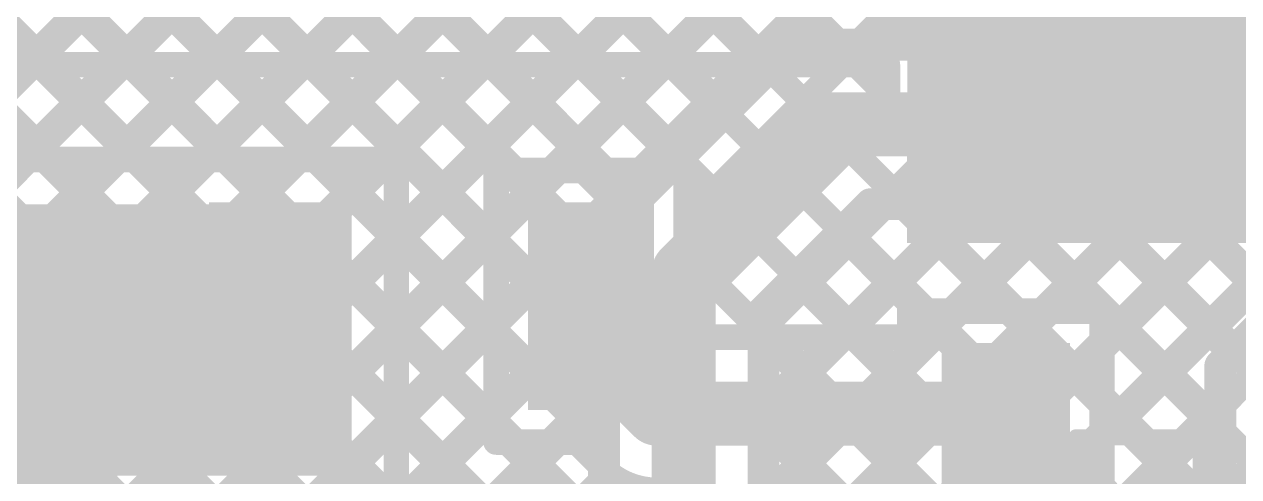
# Model space of a CAD drawing. Header units: inches. Extents: x -1.9 to 9.4, y 0 to 6.7.
# Drawn here: x 0.5357 to 0.9163, y 2.7955 to 2.9372 of the extents above; entities that cross this region are included whole.
import ezdxf

# ---------------------------------------------------------------- set-up
doc = ezdxf.new("R2010")
doc.units = ezdxf.units.IN
doc.header["$MEASUREMENT"] = 0
for name, color, linetype in [('Bottom Layer', 5, 'Continuous'), ('Top Layer', 1, 'Continuous'), ('Top Overlay', 2, 'Continuous'), ('Top Paste', 8, 'Continuous'), ('Top Solder', 216, 'Continuous')]:
    doc.layers.add(name, color=color, linetype=linetype)

# ---------------------------------------------------------------- blocks, each defined once
blk = doc.blocks.new('SOP_4_2_54_10')
at = {"layer": 'Top Layer'}
for points in [[(-0.15157, 0.06575), (-0.09449, 0.06575), (-0.09449, 0.03425), (-0.15157, 0.03425)], [(0.09449, 0.06575), (0.15157, 0.06575), (0.15157, 0.03425), (0.09449, 0.03425)], [(-0.15157, -0.03425), (-0.09449, -0.03425), (-0.09449, -0.06575), (-0.15157, -0.06575)], [(0.09449, -0.03425), (0.15157, -0.03425), (0.15157, -0.06575), (0.09449, -0.06575)]]:
    blk.add_hatch(color=1, dxfattribs=at).paths.add_polyline_path(points)
at = {"layer": 'Top Paste'}
for points in [[(-0.15157, 0.06575), (-0.09449, 0.06575), (-0.09449, 0.03425), (-0.15157, 0.03425)], [(0.09449, 0.06575), (0.15157, 0.06575), (0.15157, 0.03425), (0.09449, 0.03425)], [(-0.15157, -0.03425), (-0.09449, -0.03425), (-0.09449, -0.06575), (-0.15157, -0.06575)], [(0.09449, -0.03425), (0.15157, -0.03425), (0.15157, -0.06575), (0.09449, -0.06575)]]:
    blk.add_hatch(color=8, dxfattribs=at).paths.add_polyline_path(points)
at = {"layer": 'Top Solder'}
for points in [[(-0.15557, 0.06975), (-0.09049, 0.06975), (-0.09049, 0.03025), (-0.15557, 0.03025)], [(0.09049, 0.06975), (0.15557, 0.06975), (0.15557, 0.03025), (0.09049, 0.03025)], [(-0.15557, -0.03025), (-0.09049, -0.03025), (-0.09049, -0.06975), (-0.15557, -0.06975)], [(0.09049, -0.03025), (0.15557, -0.03025), (0.15557, -0.06975), (0.09049, -0.06975)]]:
    blk.add_hatch(color=216, dxfattribs=at).paths.add_polyline_path(points)
at = {"layer": 'Top Overlay'}
for points in [[(0.066, 0.081, 0.005, 0.005, 0), (-0.052, 0.081, 0.005, 0.005, 0)], [(-0.158, 0.053, 0.005, 0.005, 0), (-0.163, 0.058, 0.005, 0.005, 0)], [(-0.163, 0.048, 0.005, 0.005, 0), (-0.163, 0.058, 0.005, 0.005, 0)], [(-0.163, 0.048, 0.005, 0.005, 0), (-0.158, 0.053, 0.005, 0.005, 0)], [(0.066, -0.081, 0.005, 0.005, 0), (-0.052, -0.081, 0.005, 0.005, 0)]]:
    blk.add_lwpolyline(points, format="xyseb", dxfattribs=at)
for points in [[(-0.05325, 0.081, 0.0025, 0.0025, 1), (-0.05075, 0.081, 0.0025, 0.0025, 1)], [(0.06475, 0.081, 0.0025, 0.0025, 1), (0.06725, 0.081, 0.0025, 0.0025, 1)], [(-0.16425, 0.058, 0.0025, 0.0025, 1), (-0.16175, 0.058, 0.0025, 0.0025, 1)], [(-0.16425, 0.058, 0.0025, 0.0025, 1), (-0.16175, 0.058, 0.0025, 0.0025, 1)], [(-0.15925, 0.053, 0.0025, 0.0025, 1), (-0.15675, 0.053, 0.0025, 0.0025, 1)], [(-0.15925, 0.053, 0.0025, 0.0025, 1), (-0.15675, 0.053, 0.0025, 0.0025, 1)], [(-0.16425, 0.048, 0.0025, 0.0025, 1), (-0.16175, 0.048, 0.0025, 0.0025, 1)], [(-0.16425, 0.048, 0.0025, 0.0025, 1), (-0.16175, 0.048, 0.0025, 0.0025, 1)], [(-0.05325, -0.081, 0.0025, 0.0025, 1), (-0.05075, -0.081, 0.0025, 0.0025, 1)], [(0.06475, -0.081, 0.0025, 0.0025, 1), (0.06725, -0.081, 0.0025, 0.0025, 1)]]:
    blk.add_lwpolyline(points, format="xyseb", close=True, dxfattribs=at)
blk = doc.blocks.new('R___1206_17')
at = {"layer": 'Top Layer'}
for points in [[(-0.08, 0.035), (-0.02, 0.035), (-0.02, -0.035), (-0.08, -0.035)], [(0.02, 0.035), (0.08, 0.035), (0.08, -0.035), (0.02, -0.035)]]:
    blk.add_hatch(color=1, dxfattribs=at).paths.add_polyline_path(points)
at = {"layer": 'Top Paste'}
for points in [[(-0.08, 0.035), (-0.02, 0.035), (-0.02, -0.035), (-0.08, -0.035)], [(0.02, 0.035), (0.08, 0.035), (0.08, -0.035), (0.02, -0.035)]]:
    blk.add_hatch(color=8, dxfattribs=at).paths.add_polyline_path(points)
at = {"layer": 'Top Solder'}
for points in [[(-0.084, 0.039), (-0.016, 0.039), (-0.016, -0.039), (-0.084, -0.039)], [(0.016, 0.039), (0.084, 0.039), (0.084, -0.039), (0.016, -0.039)]]:
    blk.add_hatch(color=216, dxfattribs=at).paths.add_polyline_path(points)
at = {"layer": 'Top Overlay'}
for points in [[(-0.084, 0.039, 0.005, 0.005, 0), (0.084, 0.039, 0.005, 0.005, 0)], [(-0.084, 0.039, 0.005, 0.005, 0), (-0.084, -0.039, 0.005, 0.005, 0)], [(0.084, 0.039, 0.005, 0.005, 0), (0.084, -0.039, 0.005, 0.005, 0)], [(-0.084, -0.039, 0.005, 0.005, 0), (0.084, -0.039, 0.005, 0.005, 0)]]:
    blk.add_lwpolyline(points, format="xyseb", dxfattribs=at)
for points in [[(-0.08525, 0.039, 0.0025, 0.0025, 1), (-0.08275, 0.039, 0.0025, 0.0025, 1)], [(-0.08525, 0.039, 0.0025, 0.0025, 1), (-0.08275, 0.039, 0.0025, 0.0025, 1)], [(0.08275, 0.039, 0.0025, 0.0025, 1), (0.08525, 0.039, 0.0025, 0.0025, 1)], [(0.08275, 0.039, 0.0025, 0.0025, 1), (0.08525, 0.039, 0.0025, 0.0025, 1)], [(-0.08525, -0.039, 0.0025, 0.0025, 1), (-0.08275, -0.039, 0.0025, 0.0025, 1)], [(-0.08525, -0.039, 0.0025, 0.0025, 1), (-0.08275, -0.039, 0.0025, 0.0025, 1)], [(0.08275, -0.039, 0.0025, 0.0025, 1), (0.08525, -0.039, 0.0025, 0.0025, 1)], [(0.08275, -0.039, 0.0025, 0.0025, 1), (0.08525, -0.039, 0.0025, 0.0025, 1)]]:
    blk.add_lwpolyline(points, format="xyseb", close=True, dxfattribs=at)
blk = doc.blocks.new('SOT_23_20')
at = {"layer": 'Top Layer'}
for points in [[(-0.01614, 0.05748), (0.01614, 0.05748), (0.01614, 0.02126), (-0.01614, 0.02126)], [(-0.05354, -0.02126), (-0.02126, -0.02126), (-0.02126, -0.05748), (-0.05354, -0.05748)], [(0.02126, -0.02126), (0.05354, -0.02126), (0.05354, -0.05748), (0.02126, -0.05748)]]:
    blk.add_hatch(color=1, dxfattribs=at).paths.add_polyline_path(points)
at = {"layer": 'Top Paste'}
for points in [[(-0.01614, 0.05748), (0.01614, 0.05748), (0.01614, 0.02126), (-0.01614, 0.02126)], [(-0.05354, -0.02126), (-0.02126, -0.02126), (-0.02126, -0.05748), (-0.05354, -0.05748)], [(0.02126, -0.02126), (0.05354, -0.02126), (0.05354, -0.05748), (0.02126, -0.05748)]]:
    blk.add_hatch(color=8, dxfattribs=at).paths.add_polyline_path(points)
at = {"layer": 'Top Solder'}
for points in [[(-0.02014, 0.06148), (0.02014, 0.06148), (0.02014, 0.01726), (-0.02014, 0.01726)], [(-0.05754, -0.01726), (-0.01726, -0.01726), (-0.01726, -0.06148), (-0.05754, -0.06148)], [(0.01726, -0.01726), (0.05754, -0.01726), (0.05754, -0.06148), (0.01726, -0.06148)]]:
    blk.add_hatch(color=216, dxfattribs=at).paths.add_polyline_path(points)
at = {"layer": 'Top Overlay'}
for points in [[(-0.061, 0.032, 0.005, 0.005, 0), (-0.022, 0.032, 0.005, 0.005, 0)], [(-0.061, -0.023, 0.005, 0.005, 0), (-0.061, 0.032, 0.005, 0.005, 0)], [(0.022, 0.032, 0.005, 0.005, 0), (0.061, 0.032, 0.005, 0.005, 0)], [(0.061, -0.023, 0.005, 0.005, 0), (0.061, 0.032, 0.005, 0.005, 0)], [(-0.013, -0.031, 0.005, 0.005, 0), (0.013, -0.031, 0.005, 0.005, 0)], [(-0.066, -0.051, 0.005, 0.005, 0), (-0.066, -0.041, 0.005, 0.005, 0)], [(-0.066, -0.041, 0.005, 0.005, 0), (-0.061, -0.046, 0.005, 0.005, 0)], [(-0.066, -0.051, 0.005, 0.005, 0), (-0.061, -0.046, 0.005, 0.005, 0)]]:
    blk.add_lwpolyline(points, format="xyseb", dxfattribs=at)
for points in [[(-0.06225, 0.032, 0.0025, 0.0025, 1), (-0.05975, 0.032, 0.0025, 0.0025, 1)], [(-0.06225, 0.032, 0.0025, 0.0025, 1), (-0.05975, 0.032, 0.0025, 0.0025, 1)], [(-0.02325, 0.032, 0.0025, 0.0025, 1), (-0.02075, 0.032, 0.0025, 0.0025, 1)], [(0.02075, 0.032, 0.0025, 0.0025, 1), (0.02325, 0.032, 0.0025, 0.0025, 1)], [(0.05975, 0.032, 0.0025, 0.0025, 1), (0.06225, 0.032, 0.0025, 0.0025, 1)], [(0.05975, 0.032, 0.0025, 0.0025, 1), (0.06225, 0.032, 0.0025, 0.0025, 1)], [(-0.06225, -0.023, 0.0025, 0.0025, 1), (-0.05975, -0.023, 0.0025, 0.0025, 1)], [(0.05975, -0.023, 0.0025, 0.0025, 1), (0.06225, -0.023, 0.0025, 0.0025, 1)], [(-0.01425, -0.031, 0.0025, 0.0025, 1), (-0.01175, -0.031, 0.0025, 0.0025, 1)], [(0.01175, -0.031, 0.0025, 0.0025, 1), (0.01425, -0.031, 0.0025, 0.0025, 1)], [(-0.06725, -0.041, 0.0025, 0.0025, 1), (-0.06475, -0.041, 0.0025, 0.0025, 1)], [(-0.06725, -0.041, 0.0025, 0.0025, 1), (-0.06475, -0.041, 0.0025, 0.0025, 1)], [(-0.06225, -0.046, 0.0025, 0.0025, 1), (-0.05975, -0.046, 0.0025, 0.0025, 1)], [(-0.06225, -0.046, 0.0025, 0.0025, 1), (-0.05975, -0.046, 0.0025, 0.0025, 1)], [(-0.06725, -0.051, 0.0025, 0.0025, 1), (-0.06475, -0.051, 0.0025, 0.0025, 1)], [(-0.06725, -0.051, 0.0025, 0.0025, 1), (-0.06475, -0.051, 0.0025, 0.0025, 1)]]:
    blk.add_lwpolyline(points, format="xyseb", close=True, dxfattribs=at)
blk = doc.blocks.new('SMA_DO_214AC__22')
at = {"layer": 'Top Layer'}
for points in [[(-0.1063, 0.05512), (-0.04331, 0.05512), (-0.04331, -0.05512), (-0.1063, -0.05512)], [(0.04331, 0.05512), (0.1063, 0.05512), (0.1063, -0.05512), (0.04331, -0.05512)]]:
    blk.add_hatch(color=1, dxfattribs=at).paths.add_polyline_path(points)
at = {"layer": 'Top Overlay'}
blk.add_hatch(color=2, dxfattribs=at).paths.add_polyline_path([(-0.15717, -0.06299), (-0.11122, -0.06299), (-0.11122, 0.06299), (-0.15717, 0.06299)])
at = {"layer": 'Top Paste'}
for points in [[(-0.1063, 0.05512), (-0.04331, 0.05512), (-0.04331, -0.05512), (-0.1063, -0.05512)], [(0.04331, 0.05512), (0.1063, 0.05512), (0.1063, -0.05512), (0.04331, -0.05512)]]:
    blk.add_hatch(color=8, dxfattribs=at).paths.add_polyline_path(points)
at = {"layer": 'Top Solder'}
for points in [[(-0.1103, 0.05912), (-0.03931, 0.05912), (-0.03931, -0.05912), (-0.1103, -0.05912)], [(0.03931, 0.05912), (0.1103, 0.05912), (0.1103, -0.05912), (0.03931, -0.05912)]]:
    blk.add_hatch(color=216, dxfattribs=at).paths.add_polyline_path(points)
at = {"layer": 'Top Overlay'}
for points in [[(-0.11745, 0.06034, 0.005, 0.005, 0), (0.1119, 0.06034, 0.005, 0.005, 0)], [(0.1119, 0.06034, 0.005, 0.005, 0), (0.1119, 0.04656, 0.005, 0.005, 0)], [(0.1119, -0.04656, 0.005, 0.005, 0), (0.1119, -0.06034, 0.005, 0.005, 0)], [(-0.11745, -0.06034, 0.005, 0.005, 0), (0.1119, -0.06034, 0.005, 0.005, 0)]]:
    blk.add_lwpolyline(points, format="xyseb", dxfattribs=at)
for points in [[(-0.1187, 0.06034, 0.0025, 0.0025, 1), (-0.1162, 0.06034, 0.0025, 0.0025, 1)], [(0.11065, 0.06034, 0.0025, 0.0025, 1), (0.11315, 0.06034, 0.0025, 0.0025, 1)], [(0.11065, 0.06034, 0.0025, 0.0025, 1), (0.11315, 0.06034, 0.0025, 0.0025, 1)], [(0.11065, 0.04656, 0.0025, 0.0025, 1), (0.11315, 0.04656, 0.0025, 0.0025, 1)], [(0.11065, -0.04656, 0.0025, 0.0025, 1), (0.11315, -0.04656, 0.0025, 0.0025, 1)], [(-0.1187, -0.06034, 0.0025, 0.0025, 1), (-0.1162, -0.06034, 0.0025, 0.0025, 1)], [(0.11065, -0.06034, 0.0025, 0.0025, 1), (0.11315, -0.06034, 0.0025, 0.0025, 1)], [(0.11065, -0.06034, 0.0025, 0.0025, 1), (0.11315, -0.06034, 0.0025, 0.0025, 1)]]:
    blk.add_lwpolyline(points, format="xyseb", close=True, dxfattribs=at)

msp = doc.modelspace()

# ---------------------------------------------------------------- hatches: boundary and pattern name
at = {"layer": 'Top Layer'}
msp.add_hatch(color=1, dxfattribs=at).paths.add_polyline_path([(0.48834, 2.79583), (0.63834, 2.79583), (0.63834, 2.88083), (0.48834, 2.88083)])

# ---------------------------------------------------------------- linework, layer by layer
at = {"layer": 'Bottom Layer'}
for points in [[(0.04043, 3.36951, 0.01, 0.01, 0), (0.71739, 2.69255, 0.01, 0.01, 0)], [(0.1659, 2.49672, 0.01, 0.01, 0), (1.03869, 3.36951, 0.01, 0.01, 0)], [(0.1659, 2.52501, 0.01, 0.01, 0), (1.01041, 3.36951, 0.01, 0.01, 0)], [(0.1659, 2.55329, 0.01, 0.01, 0), (0.98212, 3.36951, 0.01, 0.01, 0)], [(0.16792, 2.47046, 0.01, 0.01, 0), (1.06697, 3.36951, 0.01, 0.01, 0)], [(0.18206, 2.45632, 0.01, 0.01, 0), (1.09526, 3.36951, 0.01, 0.01, 0)], [(0.1962, 2.44217, 0.01, 0.01, 0), (1.12354, 3.36951, 0.01, 0.01, 0)], [(0.22389, 2.44157, 0.01, 0.01, 0), (1.15183, 3.36951, 0.01, 0.01, 0)], [(0.23842, 3.36951, 0.01, 0.01, 0), (0.72654, 2.88138, 0.01, 0.01, 0)], [(0.25217, 2.44157, 0.01, 0.01, 0), (1.18011, 3.36951, 0.01, 0.01, 0)], [(0.43641, 3.36951, 0.01, 0.01, 0), (0.87509, 2.93083, 0.01, 0.01, 0)], [(0.46469, 3.36951, 0.01, 0.01, 0), (0.90338, 2.93083, 0.01, 0.01, 0)], [(0.49297, 3.36951, 0.01, 0.01, 0), (0.93166, 2.93083, 0.01, 0.01, 0)], [(0.21128, 3.17037, 0.01, 0.01, 0), (0.71739, 2.66426, 0.01, 0.01, 0)], [(0.41128, 3.16836, 0.01, 0.01, 0), (0.71739, 2.86225, 0.01, 0.01, 0)], [(0.61128, 3.16635, 0.01, 0.01, 0), (0.84681, 2.93083, 0.01, 0.01, 0)], [(0.21128, 3.14209, 0.01, 0.01, 0), (0.71739, 2.63598, 0.01, 0.01, 0)], [(0.41128, 3.14008, 0.01, 0.01, 0), (0.71739, 2.83397, 0.01, 0.01, 0)], [(0.61128, 3.13807, 0.01, 0.01, 0), (0.81852, 2.93083, 0.01, 0.01, 0)], [(0.85456, 2.93083, 0.01, 0.01, 0), (1.05153, 3.12779, 0.01, 0.01, 0)], [(0.20289, 3.1222, 0.01, 0.01, 0), (0.71739, 2.60769, 0.01, 0.01, 0)], [(0.40189, 3.12119, 0.01, 0.01, 0), (0.71739, 2.80568, 0.01, 0.01, 0)], [(0.60088, 3.12019, 0.01, 0.01, 0), (0.79024, 2.93083, 0.01, 0.01, 0)], [(0.28046, 2.44157, 0.01, 0.01, 0), (0.95067, 3.11179, 0.01, 0.01, 0)], [(0.38774, 3.10705, 0.01, 0.01, 0), (0.71739, 2.7774, 0.01, 0.01, 0)], [(0.58674, 3.10604, 0.01, 0.01, 0), (0.76897, 2.92381, 0.01, 0.01, 0)], [(0.88285, 2.93083, 0.01, 0.01, 0), (1.05334, 3.10132, 0.01, 0.01, 0)], [(0.33876, 3.09947, 0.01, 0.01, 0), (0.71739, 2.72083, 0.01, 0.01, 0)], [(0.36704, 3.09947, 0.01, 0.01, 0), (0.71739, 2.74911, 0.01, 0.01, 0)], [(0.53675, 3.09947, 0.01, 0.01, 0), (0.74069, 2.89553, 0.01, 0.01, 0)], [(0.56503, 3.09947, 0.01, 0.01, 0), (0.75483, 2.90967, 0.01, 0.01, 0)], [(0.79799, 2.93083, 0.01, 0.01, 0), (0.96305, 3.09589, 0.01, 0.01, 0)], [(0.82628, 2.93083, 0.01, 0.01, 0), (0.99032, 3.09487, 0.01, 0.01, 0)], [(0.82628, 2.93083, 0.01, 0.01, 0), (0.99032, 3.09487, 0.01, 0.01, 0)], [(0.91113, 2.93083, 0.01, 0.01, 0), (1.05334, 3.07303, 0.01, 0.01, 0)], [(0.76349, 2.91833, 0.01, 0.01, 0), (0.77599, 2.93083, 0.01, 0.01, 0)], [(0.76349, 2.91833, 0.01, 0.01, 0), (0.77599, 2.93083, 0.01, 0.01, 0)], [(0.77599, 2.93083, 0.01, 0.01, 0), (0.80099, 2.93083, 0.01, 0.01, 0)], [(0.77599, 2.93083, 0.01, 0.01, 0), (0.80099, 2.93083, 0.01, 0.01, 0)], [(0.80099, 2.93083, 0.01, 0.01, 0), (1.03793, 2.93083, 0.01, 0.01, 0)], [(0.72989, 2.88473, 0.01, 0.01, 0), (0.76349, 2.91833, 0.01, 0.01, 0)], [(0.74239, 2.85973, 0.02, 0.02, 0), (0.78849, 2.90583, 0.02, 0.02, 0)], [(0.78849, 2.90583, 0.02, 0.02, 0), (1.05043, 2.90583, 0.02, 0.02, 0)], [(0.71739, 2.87223, 0.01, 0.01, 0), (0.72989, 2.88473, 0.01, 0.01, 0)], [(0.71739, 2.87223, 0.01, 0.01, 0), (0.72989, 2.88473, 0.01, 0.01, 0)], [(0.76739, 2.78709, 0.01, 0.01, 0), (0.86113, 2.88083, 0.01, 0.01, 0)], [(0.76739, 2.75881, 0.01, 0.01, 0), (0.88942, 2.88083, 0.01, 0.01, 0)], [(0.76739, 2.70224, 0.01, 0.01, 0), (0.94598, 2.88083, 0.01, 0.01, 0)], [(0.76739, 2.73052, 0.01, 0.01, 0), (0.9177, 2.88083, 0.01, 0.01, 0)], [(0.76739, 2.81537, 0.01, 0.01, 0), (0.83285, 2.88083, 0.01, 0.01, 0)], [(0.76739, 2.84366, 0.01, 0.01, 0), (0.80456, 2.88083, 0.01, 0.01, 0)], [(0.76739, 2.84723, 0.01, 0.01, 0), (0.80099, 2.88083, 0.01, 0.01, 0)], [(0.80099, 2.88083, 0.01, 0.01, 0), (0.96117, 2.88083, 0.01, 0.01, 0)], [(0.81196, 2.88083, 0.01, 0.01, 0), (0.91055, 2.78223, 0.01, 0.01, 0)], [(0.84024, 2.88083, 0.01, 0.01, 0), (0.91055, 2.81051, 0.01, 0.01, 0)], [(0.86852, 2.88083, 0.01, 0.01, 0), (0.91485, 2.8345, 0.01, 0.01, 0)], [(0.89681, 2.88083, 0.01, 0.01, 0), (0.92899, 2.84865, 0.01, 0.01, 0)], [(0.71739, 2.84723, 0.01, 0.01, 0), (0.71739, 2.87223, 0.01, 0.01, 0)], [(0.71739, 2.84723, 0.01, 0.01, 0), (0.71739, 2.87223, 0.01, 0.01, 0)], [(0.79233, 2.87217, 0.01, 0.01, 0), (0.91055, 2.75394, 0.01, 0.01, 0)], [(0.74239, 2.50157, 0.02, 0.02, 0), (0.74239, 2.85973, 0.02, 0.02, 0)], [(0.77819, 2.85803, 0.01, 0.01, 0), (0.91055, 2.72566, 0.01, 0.01, 0)], [(0.41917, 2.55201, 0.01, 0.01, 0), (0.71739, 2.85023, 0.01, 0.01, 0)], [(0.71739, 2.55201, 0.01, 0.01, 0), (0.71739, 2.84723, 0.01, 0.01, 0)], [(0.76739, 2.55201, 0.01, 0.01, 0), (0.76739, 2.84723, 0.01, 0.01, 0)], [(0.91055, 2.83021, 0.01, 0.01, 0), (0.92305, 2.84271, 0.01, 0.01, 0)], [(0.91055, 2.83021, 0.01, 0.01, 0), (0.92305, 2.84271, 0.01, 0.01, 0)], [(0.76739, 2.84054, 0.01, 0.01, 0), (0.91055, 2.69738, 0.01, 0.01, 0)], [(0.91055, 2.80521, 0.01, 0.01, 0), (0.91055, 2.83021, 0.01, 0.01, 0)], [(0.91055, 2.80521, 0.01, 0.01, 0), (0.91055, 2.83021, 0.01, 0.01, 0)], [(0.44746, 2.55201, 0.01, 0.01, 0), (0.71739, 2.82194, 0.01, 0.01, 0)], [(0.44746, 2.55201, 0.01, 0.01, 0), (0.71739, 2.82194, 0.01, 0.01, 0)], [(0.76739, 2.67395, 0.01, 0.01, 0), (0.91055, 2.81711, 0.01, 0.01, 0)], [(0.76739, 2.81225, 0.01, 0.01, 0), (0.91055, 2.66909, 0.01, 0.01, 0)], [(0.91055, 2.43861, 0.01, 0.01, 0), (0.91055, 2.80521, 0.01, 0.01, 0)], [(0.47168, 2.54794, 0.01, 0.01, 0), (0.71739, 2.79366, 0.01, 0.01, 0)]]:
    msp.add_lwpolyline(points, format="xyseb", dxfattribs=at)
for points in [[(0.77349, 2.93083, 0.005, 0.005, 1), (0.77849, 2.93083, 0.005, 0.005, 1)], [(0.77349, 2.93083, 0.005, 0.005, 1), (0.77849, 2.93083, 0.005, 0.005, 1)], [(0.77349, 2.93083, 0.005, 0.005, 1), (0.77849, 2.93083, 0.005, 0.005, 1)], [(0.77349, 2.93083, 0.005, 0.005, 1), (0.77849, 2.93083, 0.005, 0.005, 1)], [(0.78774, 2.93083, 0.005, 0.005, 1), (0.79274, 2.93083, 0.005, 0.005, 1)], [(0.79549, 2.93083, 0.005, 0.005, 1), (0.80049, 2.93083, 0.005, 0.005, 1)], [(0.79849, 2.93083, 0.005, 0.005, 1), (0.80349, 2.93083, 0.005, 0.005, 1)], [(0.79849, 2.93083, 0.005, 0.005, 1), (0.80349, 2.93083, 0.005, 0.005, 1)], [(0.79849, 2.93083, 0.005, 0.005, 1), (0.80349, 2.93083, 0.005, 0.005, 1)], [(0.81602, 2.93083, 0.005, 0.005, 1), (0.82102, 2.93083, 0.005, 0.005, 1)], [(0.82378, 2.93083, 0.005, 0.005, 1), (0.82878, 2.93083, 0.005, 0.005, 1)], [(0.82378, 2.93083, 0.005, 0.005, 1), (0.82878, 2.93083, 0.005, 0.005, 1)], [(0.84431, 2.93083, 0.005, 0.005, 1), (0.84931, 2.93083, 0.005, 0.005, 1)], [(0.85206, 2.93083, 0.005, 0.005, 1), (0.85706, 2.93083, 0.005, 0.005, 1)], [(0.87259, 2.93083, 0.005, 0.005, 1), (0.87759, 2.93083, 0.005, 0.005, 1)], [(0.88035, 2.93083, 0.005, 0.005, 1), (0.88535, 2.93083, 0.005, 0.005, 1)], [(0.90088, 2.93083, 0.005, 0.005, 1), (0.90588, 2.93083, 0.005, 0.005, 1)], [(0.90863, 2.93083, 0.005, 0.005, 1), (0.91363, 2.93083, 0.005, 0.005, 1)], [(0.76647, 2.92381, 0.005, 0.005, 1), (0.77147, 2.92381, 0.005, 0.005, 1)], [(0.76099, 2.91833, 0.005, 0.005, 1), (0.76599, 2.91833, 0.005, 0.005, 1)], [(0.76099, 2.91833, 0.005, 0.005, 1), (0.76599, 2.91833, 0.005, 0.005, 1)], [(0.76099, 2.91833, 0.005, 0.005, 1), (0.76599, 2.91833, 0.005, 0.005, 1)], [(0.78349, 2.90583, 0.01, 0.01, 1), (0.79349, 2.90583, 0.01, 0.01, 1)], [(0.78349, 2.90583, 0.01, 0.01, 1), (0.79349, 2.90583, 0.01, 0.01, 1)], [(0.75233, 2.90967, 0.005, 0.005, 1), (0.75733, 2.90967, 0.005, 0.005, 1)], [(0.73819, 2.89553, 0.005, 0.005, 1), (0.74319, 2.89553, 0.005, 0.005, 1)], [(0.72739, 2.88473, 0.005, 0.005, 1), (0.73239, 2.88473, 0.005, 0.005, 1)], [(0.72739, 2.88473, 0.005, 0.005, 1), (0.73239, 2.88473, 0.005, 0.005, 1)], [(0.72739, 2.88473, 0.005, 0.005, 1), (0.73239, 2.88473, 0.005, 0.005, 1)], [(0.72404, 2.88138, 0.005, 0.005, 1), (0.72904, 2.88138, 0.005, 0.005, 1)], [(0.79849, 2.88083, 0.005, 0.005, 1), (0.80349, 2.88083, 0.005, 0.005, 1)], [(0.79849, 2.88083, 0.005, 0.005, 1), (0.80349, 2.88083, 0.005, 0.005, 1)], [(0.80206, 2.88083, 0.005, 0.005, 1), (0.80706, 2.88083, 0.005, 0.005, 1)], [(0.80946, 2.88083, 0.005, 0.005, 1), (0.81446, 2.88083, 0.005, 0.005, 1)], [(0.83035, 2.88083, 0.005, 0.005, 1), (0.83535, 2.88083, 0.005, 0.005, 1)], [(0.83774, 2.88083, 0.005, 0.005, 1), (0.84274, 2.88083, 0.005, 0.005, 1)], [(0.85863, 2.88083, 0.005, 0.005, 1), (0.86363, 2.88083, 0.005, 0.005, 1)], [(0.86602, 2.88083, 0.005, 0.005, 1), (0.87102, 2.88083, 0.005, 0.005, 1)], [(0.88692, 2.88083, 0.005, 0.005, 1), (0.89192, 2.88083, 0.005, 0.005, 1)], [(0.89431, 2.88083, 0.005, 0.005, 1), (0.89931, 2.88083, 0.005, 0.005, 1)], [(0.9152, 2.88083, 0.005, 0.005, 1), (0.9202, 2.88083, 0.005, 0.005, 1)], [(0.71489, 2.87223, 0.005, 0.005, 1), (0.71989, 2.87223, 0.005, 0.005, 1)], [(0.71489, 2.87223, 0.005, 0.005, 1), (0.71989, 2.87223, 0.005, 0.005, 1)], [(0.71489, 2.87223, 0.005, 0.005, 1), (0.71989, 2.87223, 0.005, 0.005, 1)], [(0.71489, 2.87223, 0.005, 0.005, 1), (0.71989, 2.87223, 0.005, 0.005, 1)], [(0.78983, 2.87217, 0.005, 0.005, 1), (0.79483, 2.87217, 0.005, 0.005, 1)], [(0.73739, 2.85973, 0.01, 0.01, 1), (0.74739, 2.85973, 0.01, 0.01, 1)], [(0.73739, 2.85973, 0.01, 0.01, 1), (0.74739, 2.85973, 0.01, 0.01, 1)], [(0.71489, 2.86225, 0.005, 0.005, 1), (0.71989, 2.86225, 0.005, 0.005, 1)], [(0.77569, 2.85803, 0.005, 0.005, 1), (0.78069, 2.85803, 0.005, 0.005, 1)], [(0.71489, 2.85023, 0.005, 0.005, 1), (0.71989, 2.85023, 0.005, 0.005, 1)], [(0.71489, 2.84723, 0.005, 0.005, 1), (0.71989, 2.84723, 0.005, 0.005, 1)], [(0.71489, 2.84723, 0.005, 0.005, 1), (0.71989, 2.84723, 0.005, 0.005, 1)], [(0.71489, 2.84723, 0.005, 0.005, 1), (0.71989, 2.84723, 0.005, 0.005, 1)], [(0.76489, 2.84723, 0.005, 0.005, 1), (0.76989, 2.84723, 0.005, 0.005, 1)], [(0.76489, 2.84723, 0.005, 0.005, 1), (0.76989, 2.84723, 0.005, 0.005, 1)], [(0.76489, 2.84366, 0.005, 0.005, 1), (0.76989, 2.84366, 0.005, 0.005, 1)], [(0.76489, 2.84054, 0.005, 0.005, 1), (0.76989, 2.84054, 0.005, 0.005, 1)], [(0.91235, 2.8345, 0.005, 0.005, 1), (0.91735, 2.8345, 0.005, 0.005, 1)], [(0.71489, 2.83397, 0.005, 0.005, 1), (0.71989, 2.83397, 0.005, 0.005, 1)], [(0.90805, 2.83021, 0.005, 0.005, 1), (0.91305, 2.83021, 0.005, 0.005, 1)], [(0.90805, 2.83021, 0.005, 0.005, 1), (0.91305, 2.83021, 0.005, 0.005, 1)], [(0.90805, 2.83021, 0.005, 0.005, 1), (0.91305, 2.83021, 0.005, 0.005, 1)], [(0.90805, 2.83021, 0.005, 0.005, 1), (0.91305, 2.83021, 0.005, 0.005, 1)], [(0.71489, 2.82194, 0.005, 0.005, 1), (0.71989, 2.82194, 0.005, 0.005, 1)], [(0.71489, 2.82194, 0.005, 0.005, 1), (0.71989, 2.82194, 0.005, 0.005, 1)], [(0.76489, 2.81537, 0.005, 0.005, 1), (0.76989, 2.81537, 0.005, 0.005, 1)], [(0.90805, 2.81711, 0.005, 0.005, 1), (0.91305, 2.81711, 0.005, 0.005, 1)], [(0.76489, 2.81225, 0.005, 0.005, 1), (0.76989, 2.81225, 0.005, 0.005, 1)], [(0.90805, 2.81051, 0.005, 0.005, 1), (0.91305, 2.81051, 0.005, 0.005, 1)], [(0.71489, 2.80568, 0.005, 0.005, 1), (0.71989, 2.80568, 0.005, 0.005, 1)], [(0.90805, 2.80521, 0.005, 0.005, 1), (0.91305, 2.80521, 0.005, 0.005, 1)], [(0.90805, 2.80521, 0.005, 0.005, 1), (0.91305, 2.80521, 0.005, 0.005, 1)], [(0.90805, 2.80521, 0.005, 0.005, 1), (0.91305, 2.80521, 0.005, 0.005, 1)], [(0.71489, 2.79366, 0.005, 0.005, 1), (0.71989, 2.79366, 0.005, 0.005, 1)]]:
    msp.add_lwpolyline(points, format="xyseb", close=True, dxfattribs=at)
at = {"layer": 'Top Layer'}
for points in [[(0.39112, 2.92452, 0.008, 0.008, 0), (0.80622, 2.92452, 0.008, 0.008, 0)], [(0.50743, 2.89483, 0.008, 0.008, 0), (0.53713, 2.92452, 0.008, 0.008, 0)], [(0.5137, 2.92452, 0.008, 0.008, 0), (0.5434, 2.89483, 0.008, 0.008, 0)], [(0.53572, 2.89483, 0.008, 0.008, 0), (0.56542, 2.92452, 0.008, 0.008, 0)], [(0.54198, 2.92452, 0.008, 0.008, 0), (0.57168, 2.89483, 0.008, 0.008, 0)], [(0.564, 2.89483, 0.008, 0.008, 0), (0.5937, 2.92452, 0.008, 0.008, 0)], [(0.57027, 2.92452, 0.008, 0.008, 0), (0.59996, 2.89483, 0.008, 0.008, 0)], [(0.59229, 2.89483, 0.008, 0.008, 0), (0.62198, 2.92452, 0.008, 0.008, 0)], [(0.59855, 2.92452, 0.008, 0.008, 0), (0.62825, 2.89483, 0.008, 0.008, 0)], [(0.62057, 2.89483, 0.008, 0.008, 0), (0.65027, 2.92452, 0.008, 0.008, 0)], [(0.62684, 2.92452, 0.008, 0.008, 0), (0.68359, 2.86777, 0.008, 0.008, 0)], [(0.64886, 2.89483, 0.008, 0.008, 0), (0.67855, 2.92452, 0.008, 0.008, 0)], [(0.65234, 2.87002, 0.008, 0.008, 0), (0.70684, 2.92452, 0.008, 0.008, 0)], [(0.65512, 2.92452, 0.008, 0.008, 0), (0.68824, 2.8914, 0.008, 0.008, 0)], [(0.68341, 2.92452, 0.008, 0.008, 0), (0.71653, 2.8914, 0.008, 0.008, 0)], [(0.702, 2.8914, 0.008, 0.008, 0), (0.73512, 2.92452, 0.008, 0.008, 0)], [(0.71169, 2.92452, 0.008, 0.008, 0), (0.79702, 2.8392, 0.008, 0.008, 0)], [(0.73028, 2.8914, 0.008, 0.008, 0), (0.76341, 2.92452, 0.008, 0.008, 0)], [(0.73997, 2.92452, 0.008, 0.008, 0), (0.81719, 2.84731, 0.008, 0.008, 0)], [(0.74309, 2.87592, 0.008, 0.008, 0), (0.79169, 2.92452, 0.008, 0.008, 0)], [(0.76826, 2.92452, 0.008, 0.008, 0), (0.84547, 2.84731, 0.008, 0.008, 0)], [(0.79654, 2.92452, 0.008, 0.008, 0), (0.80622, 2.91485, 0.008, 0.008, 0)], [(0.80622, 2.90553, 0.008, 0.008, 0), (0.80622, 2.92452, 0.008, 0.008, 0)], [(0.74309, 2.84764, 0.008, 0.008, 0), (0.80622, 2.91077, 0.008, 0.008, 0)], [(0.74309, 2.84764, 0.008, 0.008, 0), (0.80622, 2.91077, 0.008, 0.008, 0)], [(0.76293, 2.8392, 0.008, 0.008, 0), (0.82926, 2.90553, 0.008, 0.008, 0)], [(0.79122, 2.8392, 0.008, 0.008, 0), (0.85755, 2.90553, 0.008, 0.008, 0)], [(0.80622, 2.90553, 0.008, 0.008, 0), (0.94446, 2.90553, 0.008, 0.008, 0)], [(0.81554, 2.90553, 0.008, 0.008, 0), (0.95624, 2.76483, 0.008, 0.008, 0)], [(0.82761, 2.84731, 0.008, 0.008, 0), (0.88583, 2.90553, 0.008, 0.008, 0)], [(0.84382, 2.90553, 0.008, 0.008, 0), (0.98452, 2.76483, 0.008, 0.008, 0)], [(0.8559, 2.84731, 0.008, 0.008, 0), (0.91412, 2.90553, 0.008, 0.008, 0)], [(0.87211, 2.90553, 0.008, 0.008, 0), (1.01281, 2.76483, 0.008, 0.008, 0)], [(0.87348, 2.83661, 0.008, 0.008, 0), (0.9424, 2.90553, 0.008, 0.008, 0)], [(0.90039, 2.90553, 0.008, 0.008, 0), (1.02945, 2.77647, 0.008, 0.008, 0)], [(0.47434, 2.89483, 0.008, 0.008, 0), (0.65234, 2.89483, 0.008, 0.008, 0)], [(0.65234, 2.78183, 0.008, 0.008, 0), (0.65234, 2.89483, 0.008, 0.008, 0)], [(0.87348, 2.80832, 0.008, 0.008, 0), (0.95804, 2.89288, 0.008, 0.008, 0)], [(0.68359, 2.8914, 0.008, 0.008, 0), (0.74309, 2.8914, 0.008, 0.008, 0)], [(0.68359, 2.80632, 0.008, 0.008, 0), (0.68359, 2.8914, 0.008, 0.008, 0)], [(0.74309, 2.84311, 0.008, 0.008, 0), (0.74309, 2.8914, 0.008, 0.008, 0)], [(0.86201, 2.76857, 0.008, 0.008, 0), (0.98015, 2.88671, 0.008, 0.008, 0)], [(0.89029, 2.76857, 0.008, 0.008, 0), (1.00843, 2.88671, 0.008, 0.008, 0)], [(0.65234, 2.84174, 0.008, 0.008, 0), (0.68359, 2.87299, 0.008, 0.008, 0)], [(0.65234, 2.87074, 0.008, 0.008, 0), (0.68359, 2.83949, 0.008, 0.008, 0)], [(0.74309, 2.86484, 0.008, 0.008, 0), (0.76873, 2.8392, 0.008, 0.008, 0)], [(0.71334, 2.84886, 0.02, 0.02, 0), (0.71909, 2.84311, 0.02, 0.02, 0)], [(0.71909, 2.83006, 0.02, 0.02, 0), (0.71909, 2.84311, 0.02, 0.02, 0)], [(0.8132, 2.84731, 0.008, 0.008, 0), (0.87348, 2.84731, 0.008, 0.008, 0)], [(0.8132, 2.8392, 0.008, 0.008, 0), (0.8132, 2.84731, 0.008, 0.008, 0)], [(0.87348, 2.78309, 0.008, 0.008, 0), (0.87348, 2.84731, 0.008, 0.008, 0)], [(0.65234, 2.81346, 0.008, 0.008, 0), (0.68359, 2.84471, 0.008, 0.008, 0)], [(0.74309, 2.84, 0.008, 0.008, 0), (0.74309, 2.84311, 0.008, 0.008, 0)], [(0.74309, 2.84, 0.008, 0.008, 0), (0.74309, 2.84311, 0.008, 0.008, 0)], [(0.65234, 2.84245, 0.008, 0.008, 0), (0.68359, 2.8112, 0.008, 0.008, 0)], [(0.74389, 2.8392, 0.008, 0.008, 0), (0.8132, 2.8392, 0.008, 0.008, 0)], [(0.71909, 2.83006, 0.02, 0.02, 0), (0.73394, 2.8152, 0.02, 0.02, 0)], [(0.73394, 2.8152, 0.02, 0.02, 0), (0.84334, 2.8152, 0.02, 0.02, 0)], [(0.65234, 2.78517, 0.008, 0.008, 0), (0.68359, 2.81642, 0.008, 0.008, 0)], [(0.87348, 2.8193, 0.008, 0.008, 0), (0.92796, 2.76483, 0.008, 0.008, 0)], [(0.65234, 2.81417, 0.008, 0.008, 0), (0.77934, 2.68717, 0.008, 0.008, 0)], [(0.68359, 2.8112, 0.008, 0.008, 0), (0.68848, 2.80632, 0.008, 0.008, 0)], [(0.4463, 2.55085, 0.008, 0.008, 0), (0.70177, 2.80632, 0.008, 0.008, 0)], [(0.4463, 2.55085, 0.008, 0.008, 0), (0.70177, 2.80632, 0.008, 0.008, 0)], [(0.68359, 2.80632, 0.008, 0.008, 0), (0.70889, 2.80632, 0.008, 0.008, 0)], [(0.68848, 2.80632, 0.008, 0.008, 0), (0.7758, 2.719, 0.008, 0.008, 0)], [(0.70889, 2.80632, 0.008, 0.008, 0), (0.71697, 2.79823, 0.008, 0.008, 0)], [(0.73394, 2.7912, 0.008, 0.008, -0.198912), (0.71697, 2.79823, 0.008, 0.008, 0)], [(0.73394, 2.7912, 0.008, 0.008, -0.198912), (0.71697, 2.79823, 0.008, 0.008, 0)], [(0.46775, 2.54401, 0.008, 0.008, 0), (0.71965, 2.79592, 0.008, 0.008, 0)]]:
    msp.add_lwpolyline(points, format="xyseb", dxfattribs=at)
for points in [[(0.53513, 2.92452, 0.004, 0.004, 1), (0.53913, 2.92452, 0.004, 0.004, 1)], [(0.53998, 2.92452, 0.004, 0.004, 1), (0.54398, 2.92452, 0.004, 0.004, 1)], [(0.56342, 2.92452, 0.004, 0.004, 1), (0.56742, 2.92452, 0.004, 0.004, 1)], [(0.56827, 2.92452, 0.004, 0.004, 1), (0.57227, 2.92452, 0.004, 0.004, 1)], [(0.5917, 2.92452, 0.004, 0.004, 1), (0.5957, 2.92452, 0.004, 0.004, 1)], [(0.59655, 2.92452, 0.004, 0.004, 1), (0.60055, 2.92452, 0.004, 0.004, 1)], [(0.61998, 2.92452, 0.004, 0.004, 1), (0.62398, 2.92452, 0.004, 0.004, 1)], [(0.62484, 2.92452, 0.004, 0.004, 1), (0.62884, 2.92452, 0.004, 0.004, 1)], [(0.64827, 2.92452, 0.004, 0.004, 1), (0.65227, 2.92452, 0.004, 0.004, 1)], [(0.65312, 2.92452, 0.004, 0.004, 1), (0.65712, 2.92452, 0.004, 0.004, 1)], [(0.67655, 2.92452, 0.004, 0.004, 1), (0.68055, 2.92452, 0.004, 0.004, 1)], [(0.68141, 2.92452, 0.004, 0.004, 1), (0.68541, 2.92452, 0.004, 0.004, 1)], [(0.70484, 2.92452, 0.004, 0.004, 1), (0.70884, 2.92452, 0.004, 0.004, 1)], [(0.70969, 2.92452, 0.004, 0.004, 1), (0.71369, 2.92452, 0.004, 0.004, 1)], [(0.73312, 2.92452, 0.004, 0.004, 1), (0.73712, 2.92452, 0.004, 0.004, 1)], [(0.73797, 2.92452, 0.004, 0.004, 1), (0.74197, 2.92452, 0.004, 0.004, 1)], [(0.76141, 2.92452, 0.004, 0.004, 1), (0.76541, 2.92452, 0.004, 0.004, 1)], [(0.76626, 2.92452, 0.004, 0.004, 1), (0.77026, 2.92452, 0.004, 0.004, 1)], [(0.78969, 2.92452, 0.004, 0.004, 1), (0.79369, 2.92452, 0.004, 0.004, 1)], [(0.79454, 2.92452, 0.004, 0.004, 1), (0.79854, 2.92452, 0.004, 0.004, 1)], [(0.80422, 2.92452, 0.004, 0.004, 1), (0.80822, 2.92452, 0.004, 0.004, 1)], [(0.80422, 2.92452, 0.004, 0.004, 1), (0.80822, 2.92452, 0.004, 0.004, 1)], [(0.80422, 2.91485, 0.004, 0.004, 1), (0.80822, 2.91485, 0.004, 0.004, 1)], [(0.80422, 2.91077, 0.004, 0.004, 1), (0.80822, 2.91077, 0.004, 0.004, 1)], [(0.80422, 2.91077, 0.004, 0.004, 1), (0.80822, 2.91077, 0.004, 0.004, 1)], [(0.80422, 2.90553, 0.004, 0.004, 1), (0.80822, 2.90553, 0.004, 0.004, 1)], [(0.80422, 2.90553, 0.004, 0.004, 1), (0.80822, 2.90553, 0.004, 0.004, 1)], [(0.81354, 2.90553, 0.004, 0.004, 1), (0.81754, 2.90553, 0.004, 0.004, 1)], [(0.82726, 2.90553, 0.004, 0.004, 1), (0.83126, 2.90553, 0.004, 0.004, 1)], [(0.84182, 2.90553, 0.004, 0.004, 1), (0.84582, 2.90553, 0.004, 0.004, 1)], [(0.85555, 2.90553, 0.004, 0.004, 1), (0.85955, 2.90553, 0.004, 0.004, 1)], [(0.87011, 2.90553, 0.004, 0.004, 1), (0.87411, 2.90553, 0.004, 0.004, 1)], [(0.88383, 2.90553, 0.004, 0.004, 1), (0.88783, 2.90553, 0.004, 0.004, 1)], [(0.89839, 2.90553, 0.004, 0.004, 1), (0.90239, 2.90553, 0.004, 0.004, 1)], [(0.91212, 2.90553, 0.004, 0.004, 1), (0.91612, 2.90553, 0.004, 0.004, 1)], [(0.53372, 2.89483, 0.004, 0.004, 1), (0.53772, 2.89483, 0.004, 0.004, 1)], [(0.5414, 2.89483, 0.004, 0.004, 1), (0.5454, 2.89483, 0.004, 0.004, 1)], [(0.562, 2.89483, 0.004, 0.004, 1), (0.566, 2.89483, 0.004, 0.004, 1)], [(0.56968, 2.89483, 0.004, 0.004, 1), (0.57368, 2.89483, 0.004, 0.004, 1)], [(0.59029, 2.89483, 0.004, 0.004, 1), (0.59429, 2.89483, 0.004, 0.004, 1)], [(0.59796, 2.89483, 0.004, 0.004, 1), (0.60196, 2.89483, 0.004, 0.004, 1)], [(0.61857, 2.89483, 0.004, 0.004, 1), (0.62257, 2.89483, 0.004, 0.004, 1)], [(0.62625, 2.89483, 0.004, 0.004, 1), (0.63025, 2.89483, 0.004, 0.004, 1)], [(0.64686, 2.89483, 0.004, 0.004, 1), (0.65086, 2.89483, 0.004, 0.004, 1)], [(0.65034, 2.89483, 0.004, 0.004, 1), (0.65434, 2.89483, 0.004, 0.004, 1)], [(0.65034, 2.89483, 0.004, 0.004, 1), (0.65434, 2.89483, 0.004, 0.004, 1)], [(0.68159, 2.8914, 0.004, 0.004, 1), (0.68559, 2.8914, 0.004, 0.004, 1)], [(0.68159, 2.8914, 0.004, 0.004, 1), (0.68559, 2.8914, 0.004, 0.004, 1)], [(0.68624, 2.8914, 0.004, 0.004, 1), (0.69024, 2.8914, 0.004, 0.004, 1)], [(0.7, 2.8914, 0.004, 0.004, 1), (0.704, 2.8914, 0.004, 0.004, 1)], [(0.71453, 2.8914, 0.004, 0.004, 1), (0.71853, 2.8914, 0.004, 0.004, 1)], [(0.72828, 2.8914, 0.004, 0.004, 1), (0.73228, 2.8914, 0.004, 0.004, 1)], [(0.74109, 2.8914, 0.004, 0.004, 1), (0.74509, 2.8914, 0.004, 0.004, 1)], [(0.74109, 2.8914, 0.004, 0.004, 1), (0.74509, 2.8914, 0.004, 0.004, 1)], [(0.74109, 2.87592, 0.004, 0.004, 1), (0.74509, 2.87592, 0.004, 0.004, 1)], [(0.65034, 2.87074, 0.004, 0.004, 1), (0.65434, 2.87074, 0.004, 0.004, 1)], [(0.65034, 2.87002, 0.004, 0.004, 1), (0.65434, 2.87002, 0.004, 0.004, 1)], [(0.68159, 2.87299, 0.004, 0.004, 1), (0.68559, 2.87299, 0.004, 0.004, 1)], [(0.68159, 2.86777, 0.004, 0.004, 1), (0.68559, 2.86777, 0.004, 0.004, 1)], [(0.74109, 2.86484, 0.004, 0.004, 1), (0.74509, 2.86484, 0.004, 0.004, 1)], [(0.70834, 2.84886, 0.01, 0.01, 1), (0.71834, 2.84886, 0.01, 0.01, 1)], [(0.71409, 2.84311, 0.01, 0.01, 1), (0.72409, 2.84311, 0.01, 0.01, 1)], [(0.71409, 2.84311, 0.01, 0.01, 1), (0.72409, 2.84311, 0.01, 0.01, 1)], [(0.74109, 2.84764, 0.004, 0.004, 1), (0.74509, 2.84764, 0.004, 0.004, 1)], [(0.74109, 2.84764, 0.004, 0.004, 1), (0.74509, 2.84764, 0.004, 0.004, 1)], [(0.8112, 2.84731, 0.004, 0.004, 1), (0.8152, 2.84731, 0.004, 0.004, 1)], [(0.8112, 2.84731, 0.004, 0.004, 1), (0.8152, 2.84731, 0.004, 0.004, 1)], [(0.81519, 2.84731, 0.004, 0.004, 1), (0.81919, 2.84731, 0.004, 0.004, 1)], [(0.82561, 2.84731, 0.004, 0.004, 1), (0.82961, 2.84731, 0.004, 0.004, 1)], [(0.84347, 2.84731, 0.004, 0.004, 1), (0.84747, 2.84731, 0.004, 0.004, 1)], [(0.8539, 2.84731, 0.004, 0.004, 1), (0.8579, 2.84731, 0.004, 0.004, 1)], [(0.87148, 2.84731, 0.004, 0.004, 1), (0.87548, 2.84731, 0.004, 0.004, 1)], [(0.87148, 2.84731, 0.004, 0.004, 1), (0.87548, 2.84731, 0.004, 0.004, 1)], [(0.68159, 2.84471, 0.004, 0.004, 1), (0.68559, 2.84471, 0.004, 0.004, 1)], [(0.74109, 2.84311, 0.004, 0.004, 1), (0.74509, 2.84311, 0.004, 0.004, 1)], [(0.74109, 2.84311, 0.004, 0.004, 1), (0.74509, 2.84311, 0.004, 0.004, 1)], [(0.74109, 2.84311, 0.004, 0.004, 1), (0.74509, 2.84311, 0.004, 0.004, 1)], [(0.65034, 2.84245, 0.004, 0.004, 1), (0.65434, 2.84245, 0.004, 0.004, 1)], [(0.65034, 2.84174, 0.004, 0.004, 1), (0.65434, 2.84174, 0.004, 0.004, 1)], [(0.68159, 2.83949, 0.004, 0.004, 1), (0.68559, 2.83949, 0.004, 0.004, 1)], [(0.74109, 2.84, 0.004, 0.004, 1), (0.74509, 2.84, 0.004, 0.004, 1)], [(0.74109, 2.84, 0.004, 0.004, 1), (0.74509, 2.84, 0.004, 0.004, 1)], [(0.74189, 2.8392, 0.004, 0.004, 1), (0.74589, 2.8392, 0.004, 0.004, 1)], [(0.76093, 2.8392, 0.004, 0.004, 1), (0.76493, 2.8392, 0.004, 0.004, 1)], [(0.76673, 2.8392, 0.004, 0.004, 1), (0.77073, 2.8392, 0.004, 0.004, 1)], [(0.78922, 2.8392, 0.004, 0.004, 1), (0.79322, 2.8392, 0.004, 0.004, 1)], [(0.79502, 2.8392, 0.004, 0.004, 1), (0.79902, 2.8392, 0.004, 0.004, 1)], [(0.8112, 2.8392, 0.004, 0.004, 1), (0.8152, 2.8392, 0.004, 0.004, 1)], [(0.8112, 2.8392, 0.004, 0.004, 1), (0.8152, 2.8392, 0.004, 0.004, 1)], [(0.71409, 2.83006, 0.01, 0.01, 1), (0.72409, 2.83006, 0.01, 0.01, 1)], [(0.71409, 2.83006, 0.01, 0.01, 1), (0.72409, 2.83006, 0.01, 0.01, 1)], [(0.87148, 2.83661, 0.004, 0.004, 1), (0.87548, 2.83661, 0.004, 0.004, 1)], [(0.72894, 2.8152, 0.01, 0.01, 1), (0.73894, 2.8152, 0.01, 0.01, 1)], [(0.72894, 2.8152, 0.01, 0.01, 1), (0.73894, 2.8152, 0.01, 0.01, 1)], [(0.83834, 2.8152, 0.01, 0.01, 1), (0.84834, 2.8152, 0.01, 0.01, 1)], [(0.68159, 2.81642, 0.004, 0.004, 1), (0.68559, 2.81642, 0.004, 0.004, 1)], [(0.87148, 2.8193, 0.004, 0.004, 1), (0.87548, 2.8193, 0.004, 0.004, 1)], [(0.65034, 2.81417, 0.004, 0.004, 1), (0.65434, 2.81417, 0.004, 0.004, 1)], [(0.65034, 2.81346, 0.004, 0.004, 1), (0.65434, 2.81346, 0.004, 0.004, 1)], [(0.68159, 2.8112, 0.004, 0.004, 1), (0.68559, 2.8112, 0.004, 0.004, 1)], [(0.68159, 2.8112, 0.004, 0.004, 1), (0.68559, 2.8112, 0.004, 0.004, 1)], [(0.68159, 2.80632, 0.004, 0.004, 1), (0.68559, 2.80632, 0.004, 0.004, 1)], [(0.68159, 2.80632, 0.004, 0.004, 1), (0.68559, 2.80632, 0.004, 0.004, 1)], [(0.68648, 2.80632, 0.004, 0.004, 1), (0.69048, 2.80632, 0.004, 0.004, 1)], [(0.68648, 2.80632, 0.004, 0.004, 1), (0.69048, 2.80632, 0.004, 0.004, 1)], [(0.69977, 2.80632, 0.004, 0.004, 1), (0.70377, 2.80632, 0.004, 0.004, 1)], [(0.69977, 2.80632, 0.004, 0.004, 1), (0.70377, 2.80632, 0.004, 0.004, 1)], [(0.70689, 2.80632, 0.004, 0.004, 1), (0.71089, 2.80632, 0.004, 0.004, 1)], [(0.70689, 2.80632, 0.004, 0.004, 1), (0.71089, 2.80632, 0.004, 0.004, 1)], [(0.87148, 2.80832, 0.004, 0.004, 1), (0.87548, 2.80832, 0.004, 0.004, 1)], [(0.71497, 2.79823, 0.004, 0.004, 1), (0.71897, 2.79823, 0.004, 0.004, 1)], [(0.71497, 2.79823, 0.004, 0.004, 1), (0.71897, 2.79823, 0.004, 0.004, 1)], [(0.71497, 2.79823, 0.004, 0.004, 1), (0.71897, 2.79823, 0.004, 0.004, 1)], [(0.71765, 2.79592, 0.004, 0.004, 1), (0.72165, 2.79592, 0.004, 0.004, 1)]]:
    msp.add_lwpolyline(points, format="xyseb", close=True, dxfattribs=at)

# ---------------------------------------------------------------- block references
for name, p, rotation in [('SMA_DO_214AC__22', (0.87534, 3.02583), 90), ('SOP_4_2_54_10', (0.66334, 2.72583), 270), ('R___1206_17', (0.52334, 2.77583), 90)]:
    msp.add_blockref(name, p, dxfattribs=dict(rotation=rotation))
msp.add_blockref('SOT_23_20', (0.84334, 2.77583))

doc.saveas('drawing.dxf')
